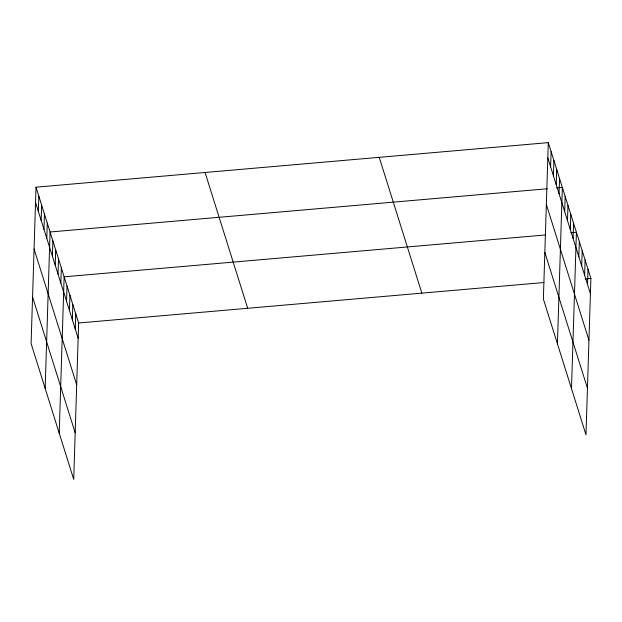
<?xml version="1.0" encoding="UTF-8"?>
<svg xmlns="http://www.w3.org/2000/svg" width="622" height="622" viewBox="0 0 622 622"><rect width="100%" height="100%" fill="white"/><g stroke="black" fill="none" stroke-linecap="round" stroke-linejoin="round"><path stroke-width="0.93" d="M36.014 187.183L31.1 343.562L73.715 479.368L78.629 322.989L36.014 187.183L548.285 142.632L590.9 278.438L585.986 434.817L543.371 299.011L548.285 142.632M38.346 211.394L38.828 196.148M41.161 220.359L41.643 205.112M43.975 229.324L44.45 214.077M46.782 238.288L47.264 223.034M45.165 388.377L50.079 231.998L547.321 188.754M52.411 256.21L52.886 240.963M55.226 265.174L55.7 249.927M58.033 274.139L58.515 258.892M60.847 283.103L61.329 267.849M59.222 433.192L64.136 276.813L545.416 234.96M66.554 301.297L67.036 286.05M69.454 310.533L69.936 295.287M72.354 319.77L72.836 304.516M75.254 328.999L75.728 313.752M550.618 166.844L551.1 151.597M553.432 175.808L553.914 160.562M556.247 184.773L556.721 169.518M559.054 193.73L559.536 178.483M557.436 343.826L562.35 187.447L556.713 187.937M564.683 211.659L565.165 196.412M567.497 220.623L567.972 205.377M570.304 229.588L570.786 214.333M573.119 238.545L573.601 223.298M571.494 388.641L576.415 232.263L570.778 232.752M578.833 256.746L579.307 241.499M581.726 265.983L582.208 250.728M584.626 275.212L585.108 259.965M587.526 284.448L588 269.202M78.629 322.989L543.939 282.52M585.263 278.928L590.9 278.438M547.811 157.879L590.418 293.685M546.341 204.451L588.956 340.257M544.833 252.439L587.448 388.245M379.233 157.335L421.848 293.141M205.066 172.481L247.68 308.287M35.532 202.438L78.147 338.236M34.07 249.01L76.685 384.808M32.562 296.989L75.176 432.795"/></g></svg>
